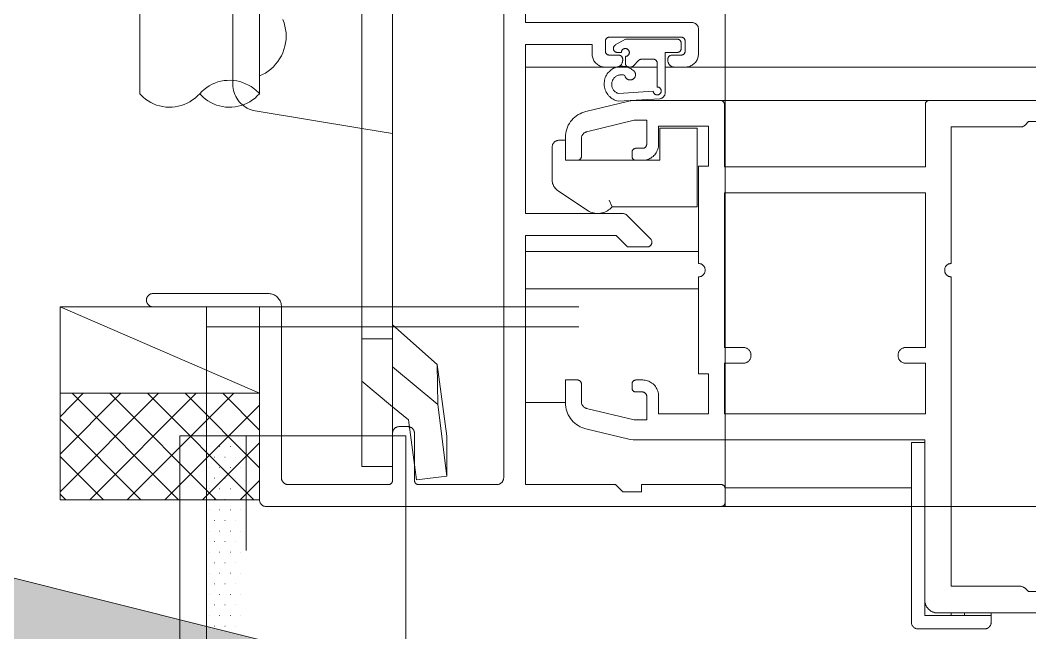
# Model space of a CAD drawing. Units: millimetres at full size, sheet at 1:30. Extents: x -17796 to 21385, y -23279 to 7734.
# Drawn here: x -8592.7 to -8516.8, y -5067.1 to -5021.1 of the extents above; entities that cross this region are included whole.
import ezdxf

# ---------------------------------------------------------------- set-up
doc = ezdxf.new("R2010")
doc.units = ezdxf.units.MM
doc.header["$LTSCALE"] = 30
doc.linetypes.add('USER7', pattern=[0.2, 0.1, -0.1])
doc.linetypes.add('USER8', pattern=[0.75, 0.5, -0.25])
for name, color, linetype, lineweight in [('0-1_(W)電灯', 253, 'Continuous', 18), ('0-E_遮音材', 254, 'Continuous', 18), ('1-0_掃き出しﾏｰｸ', 253, 'USER7', 18)]:
    doc.layers.add(name, color=color, linetype=linetype, lineweight=lineweight)

msp = doc.modelspace()

# ---------------------------------------------------------------- linework, layer by layer
at = {"layer": '0-1_(W)電灯', "color": 9}
for p, q in [((-8556.37, -4989.73), (-8556.37, -5055.43)), ((-8554.72, -5021.23), (-8554.72, -4989.23)), ((-8567.02, -5054.58), (-8567.02, -4990.58)), ((-8564.72, -5054.58), (-8564.72, -4990.58)), ((-8583.72, -5026.58), (-8583.72, -4997.59)), ((-8574.72, -4997.59), (-8574.72, -5026.58)), ((-8576.72, -5025.89), (-8576.72, -5013.28)), ((-8542.22, -5021.23), (-8554.72, -5021.23)), ((-8541.72, -5023.58), (-8541.72, -5021.73)), ((-8543.02, -5022.33), (-8548.42, -5022.33)), ((-8554.72, -5035.58), (-8554.72, -5022.88)), ((-8549.72, -5022.88), (-8554.72, -5022.88)), ((-8549.72, -5023.58), (-8549.72, -5022.88)), ((-8548.72, -5023.38), (-8548.72, -5022.63)), ((-8543.02, -5022.78), (-8543.02, -5023.18)), ((-8542.72, -5023.38), (-8542.72, -5022.63)), ((-8547.72, -5023.68), (-8548.42, -5023.68)), ((-8547.52, -5023.48), (-8547.82, -5023.48)), ((-8547.42, -5024.08), (-8547.42, -5023.98)), ((-8547.22, -5023.78), (-8547.22, -5024.28)), ((-8546.21, -5024.07), (-8546.64, -5024.5)), ((-8545.12, -5023.98), (-8546, -5023.98)), ((-8543.32, -5023.48), (-8544.22, -5023.48)), ((-8544.22, -5023.48), (-8544.22, -5026.53)), ((-8544.02, -5024.08), (-8544.02, -5023.98)), ((-8543.02, -5023.68), (-8543.72, -5023.68)), ((-8544.82, -5024.58), (-8554.72, -5024.58)), ((-8547.92, -5024.58), (-8548.72, -5024.58)), ((-8546.85, -5024.58), (-8546.92, -5024.58)), ((-8544.82, -5024.28), (-8544.82, -5026.07)), ((-7839.72, -5024.58), (-8544.22, -5024.58)), ((-8546.95, -5027.14), (-8550.19, -5027.92)), ((-8544.63, -5026.96), (-8547.77, -5027.14)), ((-8545.12, -5026.39), (-8547.75, -5026.57)), ((-8540.07, -5027.08), (-8546.49, -5027.08)), ((-8540.07, -5027.08), (-8524.37, -5027.08)), ((-8502.72, -5027.08), (-8524.37, -5027.08)), ((-8539.77, -5032.08), (-8539.77, -5027.38)), ((-8546.55, -5028.58), (-8550.14, -5029.45)), ((-8545.62, -5028.58), (-8546.55, -5028.58)), ((-8545.62, -5030.38), (-8545.62, -5028.58)), ((-8567.02, -5029.2), (-8564.72, -5029.58)), ((-8544.72, -5030.38), (-8544.72, -5029.03)), ((-8540.97, -5029.03), (-8544.72, -5029.03)), ((-8544.62, -5029.18), (-8541.82, -5029.18)), ((-8544.62, -5031.58), (-8544.62, -5029.18)), ((-8541.82, -5035.08), (-8541.82, -5029.18)), ((-8540.97, -5032.03), (-8540.97, -5029.03)), ((-8522.72, -5039.33), (-8522.72, -5029.08)), ((-8522.72, -5029.08), (-8517.53, -5029.08)), ((-8516.92, -5028.68), (-8517.18, -5028.94)), ((-8516.92, -5028.68), (-8502.92, -5028.68)), ((-8551.72, -5030.08), (-8552.22, -5030.08)), ((-8551.72, -5030.08), (-8551.72, -5031.58)), ((-8552.72, -5030.58), (-8552.72, -5033.05)), ((-8545.92, -5030.68), (-8546.42, -5030.68)), ((-8550.82, -5031.58), (-8551.72, -5031.58)), ((-8551.72, -5031.58), (-8544.62, -5031.58)), ((-8541.72, -5039.33), (-8541.72, -5032.03)), ((-8540.97, -5032.03), (-8541.72, -5032.03)), ((-8524.67, -5032.08), (-8539.77, -5032.08)), ((-8552.28, -5033.88), (-8550.08, -5035.35)), ((-8539.77, -5045.63), (-8539.77, -5034.03)), ((-8524.67, -5034.03), (-8539.77, -5034.03)), ((-8524.67, -5045.63), (-8524.67, -5034.03)), ((-8548.22, -5035.08), (-8541.82, -5035.08)), ((-8547.43, -5035.58), (-8554.72, -5035.58)), ((-8547.08, -5035.73), (-8545.33, -5037.48)), ((-8547.91, -5037.23), (-8554.72, -5037.23)), ((-8554.72, -5055.93), (-8554.72, -5037.23)), ((-8547.91, -5037.23), (-8547.06, -5038.08)), ((-8541.72, -5038.43), (-8554.72, -5038.43)), ((-8554.72, -5041.23), (-8554.72, -5038.43)), ((-8545.58, -5038.08), (-8547.06, -5038.08)), ((-8522.76, -5039.33), (-8522.72, -5039.33)), ((-8541.72, -5047.63), (-8541.72, -5040.33)), ((-8541.68, -5040.33), (-8541.72, -5040.33)), ((-8522.72, -5063.58), (-8522.72, -5040.33)), ((-8541.72, -5041.23), (-8554.72, -5041.23)), ((-8582.72, -5041.58), (-8574.07, -5041.58)), ((-8589.72, -5042.58), (-8574.72, -5049.08)), ((-8550.72, -5042.58), (-8578.72, -5042.58)), ((-8578.72, -5042.58), (-8578.72, -5084.58)), ((-8574.72, -5057.08), (-8574.72, -5042.58)), ((-8573.07, -5055.43), (-8573.07, -5042.58)), ((-8550.73, -5044.08), (-8578.72, -5044.08)), ((-8567.02, -5044.98), (-8564.72, -5044.98)), ((-8538.37, -5045.63), (-8539.77, -5045.63)), ((-8526.17, -5045.64), (-8526.12, -5045.63)), ((-8524.67, -5045.63), (-8526.12, -5045.63)), ((-8539.77, -5050.63), (-8539.77, -5046.83)), ((-8538.37, -5046.83), (-8539.77, -5046.83)), ((-8538.33, -5046.83), (-8538.37, -5046.83)), ((-8524.67, -5046.83), (-8526.12, -5046.83)), ((-8524.67, -5050.63), (-8524.67, -5046.83)), ((-8561.31, -5049.93), (-8564.72, -5047.1)), ((-8561.31, -5049.93), (-8561.36, -5046.93)), ((-8540.97, -5047.63), (-8541.72, -5047.63)), ((-8540.97, -5047.63), (-8540.97, -5050.63)), ((-8564.72, -5050.09), (-8567.02, -5048.18)), ((-8551.72, -5048.08), (-8551.72, -5049.81)), ((-8550.82, -5048.08), (-8551.72, -5048.08)), ((-8550.52, -5048.38), (-8550.52, -5049.73)), ((-8546.72, -5048.38), (-8546.72, -5048.68)), ((-8545.92, -5048.08), (-8546.42, -5048.08)), ((-8587.97, -5049.08), (-8589.72, -5050.84)), ((-8585.14, -5049.08), (-8589.72, -5053.66)), ((-8582.31, -5049.08), (-8589.72, -5056.49)), ((-8588.81, -5049.08), (-8580.81, -5057.08)), ((-8579.49, -5049.08), (-8587.49, -5057.08)), ((-8585.98, -5049.08), (-8577.98, -5057.08)), ((-8576.66, -5049.08), (-8584.66, -5057.08)), ((-8583.15, -5049.08), (-8575.15, -5057.08)), ((-8580.32, -5049.08), (-8574.72, -5054.68)), ((-8577.49, -5049.08), (-8574.72, -5051.85)), ((-8545.92, -5048.98), (-8546.42, -5048.98)), ((-8551.72, -5049.78), (-8554.72, -5049.78)), ((-8545.62, -5049.28), (-8545.62, -5051.08)), ((-8544.72, -5049.28), (-8544.72, -5050.63)), ((-8574.72, -5049.98), (-8581.83, -5057.08)), ((-8560.64, -5055.3), (-8561.31, -5049.93)), ((-8546.55, -5051.08), (-8550.14, -5050.22)), ((-8540.97, -5050.63), (-8544.72, -5050.63)), ((-8524.67, -5050.63), (-8539.77, -5050.63)), ((-8589.72, -5050.99), (-8583.64, -5057.08)), ((-8545.62, -5051.08), (-8546.55, -5051.08)), ((-8564.72, -5055.63), (-8564.72, -5052.08)), ((-8563.57, -5051.58), (-8564.22, -5051.58)), ((-8563.07, -5055.63), (-8563.07, -5052.08)), ((-8546.95, -5052.53), (-8550.19, -5051.75)), ((-8563.72, -5052.28), (-8580.72, -5052.28)), ((-8580.72, -5084.58), (-8580.72, -5052.28)), ((-8574.72, -5052.81), (-8579, -5057.08)), ((-8578.72, -5084.58), (-8578.72, -5052.28)), ((-8563.72, -5085.58), (-8563.72, -5052.28)), ((-8560.64, -5055.3), (-8560.64, -5052.3)), ((-8524.72, -5052.58), (-8546.49, -5052.58)), ((-8525.72, -5052.78), (-8525.72, -5066.28)), ((-8524.72, -5052.78), (-8525.72, -5052.78)), ((-8524.72, -5064.58), (-8524.72, -5052.58)), ((-8524.72, -5065.78), (-8524.72, -5052.78)), ((-8578.5, -5053.08), (-8578.51, -5053.08)), ((-8577.71, -5053.08), (-8577.72, -5053.08)), ((-8576.91, -5053.08), (-8576.92, -5053.08)), ((-8576.12, -5053.08), (-8576.13, -5053.08)), ((-8589.72, -5053.82), (-8586.46, -5057.08)), ((-8578.11, -5053.87), (-8578.12, -5053.87)), ((-8577.31, -5053.87), (-8577.32, -5053.87)), ((-8576.52, -5053.87), (-8576.53, -5053.87)), ((-8578.5, -5054.66), (-8578.51, -5054.66)), ((-8577.71, -5054.66), (-8577.72, -5054.66)), ((-8576.91, -5054.66), (-8576.92, -5054.66)), ((-8576.12, -5054.66), (-8576.13, -5054.66)), ((-8567.02, -5054.58), (-8564.72, -5054.58)), ((-8578.11, -5055.46), (-8578.12, -5055.46)), ((-8577.31, -5055.46), (-8577.32, -5055.46)), ((-8576.52, -5055.46), (-8576.53, -5055.46)), ((-8574.72, -5055.64), (-8576.17, -5057.08)), ((-8565.02, -5055.93), (-8572.57, -5055.93)), ((-8562.92, -5055.58), (-8560.64, -5055.3)), ((-8556.87, -5055.93), (-8562.77, -5055.93)), ((-8547.97, -5055.93), (-8554.72, -5055.93)), ((-8547.42, -5056.48), (-8547.97, -5055.93)), ((-8540.02, -5055.93), (-8546.02, -5055.93)), ((-8546.02, -5056.48), (-8546.02, -5055.93)), ((-8589.72, -5056.65), (-8589.29, -5057.08)), ((-8578.5, -5056.25), (-8578.51, -5056.25)), ((-8577.71, -5056.25), (-8577.72, -5056.25)), ((-8576.91, -5056.25), (-8576.92, -5056.25)), ((-8576.12, -5056.25), (-8576.13, -5056.25)), ((-8546.02, -5056.48), (-8547.42, -5056.48)), ((-8539.72, -5057.28), (-8539.72, -5056.23)), ((-8578.11, -5057.05), (-8578.12, -5057.05)), ((-8577.31, -5057.05), (-8577.32, -5057.05)), ((-8576.52, -5057.05), (-8576.53, -5057.05)), ((-8578.5, -5057.84), (-8578.51, -5057.84)), ((-8577.71, -5057.84), (-8577.72, -5057.84)), ((-8576.91, -5057.84), (-8576.92, -5057.84)), ((-8576.12, -5057.84), (-8576.13, -5057.84)), ((-8540.02, -5057.58), (-8574.22, -5057.58)), ((-8525.72, -5057.58), (-8540.02, -5057.58)), ((-7839.72, -5057.58), (-8539.72, -5057.58)), ((-8578.11, -5058.63), (-8578.12, -5058.63)), ((-8577.31, -5058.63), (-8577.32, -5058.63)), ((-8576.52, -5058.63), (-8576.53, -5058.63)), ((-8578.5, -5059.43), (-8578.51, -5059.43)), ((-8577.71, -5059.43), (-8577.72, -5059.43)), ((-8576.91, -5059.43), (-8576.92, -5059.43)), ((-8576.12, -5059.43), (-8576.13, -5059.43)), ((-8578.11, -5060.22), (-8578.12, -5060.22)), ((-8577.31, -5060.22), (-8577.32, -5060.22)), ((-8576.52, -5060.22), (-8576.53, -5060.22)), ((-8578.5, -5061.01), (-8578.51, -5061.01)), ((-8577.71, -5061.01), (-8577.72, -5061.01)), ((-8576.91, -5061.01), (-8576.92, -5061.01)), ((-8576.12, -5061.01), (-8576.13, -5061.01)), ((-8578.11, -5061.81), (-8578.12, -5061.81)), ((-8577.31, -5061.81), (-8577.32, -5061.81)), ((-8576.52, -5061.81), (-8576.53, -5061.81)), ((-8578.5, -5062.6), (-8578.51, -5062.6)), ((-8577.71, -5062.6), (-8577.72, -5062.6)), ((-8576.91, -5062.6), (-8576.92, -5062.6)), ((-8576.12, -5062.6), (-8576.13, -5062.6)), ((-8578.11, -5063.4), (-8578.12, -5063.4)), ((-8577.31, -5063.4), (-8577.32, -5063.4)), ((-8576.52, -5063.4), (-8576.53, -5063.4)), ((-8578.5, -5064.19), (-8578.51, -5064.19)), ((-8577.71, -5064.19), (-8577.72, -5064.19)), ((-8576.91, -5064.19), (-8576.92, -5064.19)), ((-8576.12, -5064.19), (-8576.13, -5064.19)), ((-8517.53, -5063.58), (-8522.72, -5063.58)), ((-8516.92, -5063.98), (-8517.18, -5063.73)), ((-8516.92, -5063.98), (-8502.92, -5063.98)), ((-8578.11, -5064.98), (-8578.12, -5064.98)), ((-8577.31, -5064.98), (-8577.32, -5064.98)), ((-8576.52, -5064.98), (-8576.53, -5064.98)), ((-8578.5, -5065.78), (-8578.51, -5065.78)), ((-8577.71, -5065.78), (-8577.72, -5065.78)), ((-8576.91, -5065.78), (-8576.92, -5065.78)), ((-8576.12, -5065.78), (-8576.13, -5065.78)), ((-8524.72, -5065.78), (-8519.72, -5065.78)), ((-8502.72, -5065.58), (-8523.72, -5065.58)), ((-8522.72, -5065.58), (-8522.72, -5065.78)), ((-8521.72, -5065.58), (-8521.72, -5065.78)), ((-8519.72, -5065.58), (-8519.72, -5066.28)), ((-8578.11, -5066.57), (-8578.12, -5066.57)), ((-8577.31, -5066.57), (-8577.32, -5066.57)), ((-8576.52, -5066.57), (-8576.53, -5066.57)), ((-8525.22, -5066.78), (-8520.22, -5066.78))]:
    msp.add_line(p, q, dxfattribs=at)
for points in [[(-7839.72, -4987.58), (-8539.72, -4987.58), (-8539.72, -5057.58)], [(-8572.97, -5021.01), (-8572.88, -5021.25), (-8572.81, -5021.5), (-8572.76, -5021.75), (-8572.73, -5022), (-8572.72, -5022.26), (-8572.73, -5022.51), (-8572.76, -5022.77), (-8572.82, -5023.02), (-8572.89, -5023.26), (-8572.97, -5023.5), (-8573.08, -5023.73), (-8573.21, -5023.96), (-8573.35, -5024.17), (-8573.51, -5024.37), (-8573.68, -5024.55), (-8573.87, -5024.73), (-8574.07, -5024.88), (-8574.28, -5025.03), (-8574.5, -5025.15), (-8574.72, -5025.25)], [(-8542.22, -5021.23), (-8542.18, -5021.23), (-8542.15, -5021.24), (-8542.11, -5021.25), (-8542.07, -5021.26), (-8542.03, -5021.27), (-8542, -5021.29), (-8541.96, -5021.31), (-8541.93, -5021.33), (-8541.9, -5021.35), (-8541.87, -5021.38), (-8541.84, -5021.41), (-8541.82, -5021.44), (-8541.8, -5021.47), (-8541.78, -5021.51), (-8541.76, -5021.54), (-8541.75, -5021.58), (-8541.74, -5021.62), (-8541.73, -5021.66), (-8541.73, -5021.69), (-8541.72, -5021.73)], [(-8548.72, -5022.63), (-8548.72, -5022.61), (-8548.72, -5022.59), (-8548.72, -5022.56), (-8548.71, -5022.54), (-8548.7, -5022.52), (-8548.69, -5022.5), (-8548.68, -5022.48), (-8548.67, -5022.46), (-8548.65, -5022.44), (-8548.64, -5022.42), (-8548.62, -5022.41), (-8548.6, -5022.39), (-8548.58, -5022.38), (-8548.56, -5022.37), (-8548.54, -5022.36), (-8548.52, -5022.35), (-8548.49, -5022.34), (-8548.47, -5022.34), (-8548.45, -5022.33), (-8548.42, -5022.33)], [(-8543.32, -5022.48), (-8547.22, -5022.48), (-8547.98, -5022.92)], [(-8543.32, -5022.48), (-8543.3, -5022.48), (-8543.28, -5022.49), (-8543.25, -5022.49), (-8543.23, -5022.5), (-8543.21, -5022.51), (-8543.19, -5022.52), (-8543.17, -5022.53), (-8543.15, -5022.54), (-8543.13, -5022.56), (-8543.11, -5022.57), (-8543.1, -5022.59), (-8543.08, -5022.61), (-8543.07, -5022.63), (-8543.06, -5022.65), (-8543.05, -5022.67), (-8543.04, -5022.69), (-8543.03, -5022.71), (-8543.03, -5022.74), (-8543.02, -5022.76), (-8543.02, -5022.78)], [(-8543.02, -5022.33), (-8543, -5022.33), (-8542.98, -5022.34), (-8542.95, -5022.34), (-8542.93, -5022.35), (-8542.91, -5022.36), (-8542.89, -5022.37), (-8542.87, -5022.38), (-8542.85, -5022.39), (-8542.83, -5022.41), (-8542.81, -5022.42), (-8542.8, -5022.44), (-8542.78, -5022.46), (-8542.77, -5022.48), (-8542.76, -5022.5), (-8542.75, -5022.52), (-8542.74, -5022.54), (-8542.73, -5022.56), (-8542.73, -5022.59), (-8542.72, -5022.61), (-8542.72, -5022.63)], [(-8547.82, -5023.48), (-8547.85, -5023.48), (-8547.87, -5023.48), (-8547.89, -5023.47), (-8547.92, -5023.47), (-8547.94, -5023.46), (-8547.96, -5023.45), (-8547.98, -5023.44), (-8548, -5023.43), (-8548.02, -5023.41), (-8548.04, -5023.4), (-8548.05, -5023.38), (-8548.07, -5023.36), (-8548.08, -5023.34), (-8548.09, -5023.32), (-8548.1, -5023.3), (-8548.11, -5023.28), (-8548.12, -5023.25), (-8548.12, -5023.23), (-8548.12, -5023.21), (-8548.12, -5023.18), (-8548.12, -5023.16), (-8548.12, -5023.14), (-8548.12, -5023.11), (-8548.11, -5023.09), (-8548.1, -5023.07), (-8548.09, -5023.05), (-8548.08, -5023.03), (-8548.07, -5023.01), (-8548.05, -5022.99), (-8548.04, -5022.97), (-8548.02, -5022.96), (-8548, -5022.94), (-8547.98, -5022.93), (-8547.98, -5022.92)], [(-8547.52, -5023.48), (-8547.52, -5023.46), (-8547.52, -5023.44), (-8547.52, -5023.41), (-8547.51, -5023.39), (-8547.5, -5023.37), (-8547.49, -5023.35), (-8547.48, -5023.33), (-8547.47, -5023.31), (-8547.45, -5023.29), (-8547.44, -5023.27), (-8547.42, -5023.26), (-8547.4, -5023.24), (-8547.38, -5023.23), (-8547.36, -5023.22), (-8547.34, -5023.21), (-8547.32, -5023.2), (-8547.29, -5023.19), (-8547.27, -5023.19), (-8547.25, -5023.18), (-8547.22, -5023.18), (-8547.2, -5023.18), (-8547.18, -5023.19), (-8547.15, -5023.19), (-8547.13, -5023.2), (-8547.11, -5023.21), (-8547.09, -5023.22), (-8547.07, -5023.23), (-8547.05, -5023.24), (-8547.03, -5023.26), (-8547.01, -5023.27), (-8547, -5023.29), (-8546.98, -5023.31), (-8546.97, -5023.33), (-8546.96, -5023.35), (-8546.95, -5023.37), (-8546.94, -5023.39), (-8546.93, -5023.41), (-8546.93, -5023.44), (-8546.92, -5023.46)], [(-8543.02, -5023.18), (-8543.02, -5023.21), (-8543.03, -5023.23), (-8543.03, -5023.25), (-8543.04, -5023.28), (-8543.05, -5023.3), (-8543.06, -5023.32), (-8543.07, -5023.34), (-8543.08, -5023.36), (-8543.1, -5023.38), (-8543.11, -5023.4), (-8543.13, -5023.41), (-8543.15, -5023.43), (-8543.17, -5023.44), (-8543.19, -5023.45), (-8543.21, -5023.46), (-8543.23, -5023.47), (-8543.25, -5023.47), (-8543.28, -5023.48), (-8543.3, -5023.48), (-8543.32, -5023.48)], [(-8548.72, -5024.58), (-8548.8, -5024.58), (-8548.88, -5024.57), (-8548.96, -5024.56), (-8549.03, -5024.53), (-8549.11, -5024.51), (-8549.18, -5024.47), (-8549.25, -5024.44), (-8549.31, -5024.39), (-8549.37, -5024.34), (-8549.43, -5024.29), (-8549.48, -5024.23), (-8549.53, -5024.17), (-8549.58, -5024.11), (-8549.61, -5024.04), (-8549.65, -5023.97), (-8549.67, -5023.89), (-8549.7, -5023.82), (-8549.71, -5023.74), (-8549.72, -5023.66), (-8549.72, -5023.58)], [(-8548.42, -5023.68), (-8548.45, -5023.68), (-8548.47, -5023.68), (-8548.49, -5023.67), (-8548.52, -5023.67), (-8548.54, -5023.66), (-8548.56, -5023.65), (-8548.58, -5023.64), (-8548.6, -5023.63), (-8548.62, -5023.61), (-8548.64, -5023.6), (-8548.65, -5023.58), (-8548.67, -5023.56), (-8548.68, -5023.54), (-8548.69, -5023.52), (-8548.7, -5023.5), (-8548.71, -5023.48), (-8548.72, -5023.45), (-8548.72, -5023.43), (-8548.72, -5023.41), (-8548.72, -5023.38)], [(-8547.42, -5024.08), (-8547.43, -5024.12), (-8547.43, -5024.16), (-8547.44, -5024.2), (-8547.45, -5024.24), (-8547.46, -5024.27), (-8547.48, -5024.31), (-8547.5, -5024.34), (-8547.52, -5024.38), (-8547.54, -5024.41), (-8547.57, -5024.44), (-8547.6, -5024.46), (-8547.63, -5024.49), (-8547.66, -5024.51), (-8547.7, -5024.53), (-8547.73, -5024.55), (-8547.77, -5024.56), (-8547.81, -5024.57), (-8547.85, -5024.58), (-8547.88, -5024.58), (-8547.92, -5024.58)], [(-8547.72, -5023.68), (-8547.7, -5023.68), (-8547.68, -5023.69), (-8547.65, -5023.69), (-8547.63, -5023.7), (-8547.61, -5023.71), (-8547.59, -5023.72), (-8547.57, -5023.73), (-8547.55, -5023.74), (-8547.53, -5023.76), (-8547.51, -5023.77), (-8547.5, -5023.79), (-8547.48, -5023.81), (-8547.47, -5023.83), (-8547.46, -5023.85), (-8547.45, -5023.87), (-8547.44, -5023.89), (-8547.43, -5023.91), (-8547.43, -5023.94), (-8547.42, -5023.96), (-8547.42, -5023.98)], [(-8546.92, -5023.46), (-8546.92, -5023.48), (-8546.92, -5023.51), (-8546.93, -5023.53), (-8546.93, -5023.55), (-8546.94, -5023.58), (-8546.95, -5023.6), (-8546.96, -5023.62), (-8546.97, -5023.64), (-8546.98, -5023.66), (-8547, -5023.68), (-8547.01, -5023.7), (-8547.03, -5023.71), (-8547.05, -5023.73), (-8547.07, -5023.74), (-8547.09, -5023.75), (-8547.11, -5023.76), (-8547.13, -5023.77), (-8547.15, -5023.77), (-8547.18, -5023.78), (-8547.2, -5023.78), (-8547.22, -5023.78)], [(-8546.21, -5024.07), (-8546.19, -5024.06), (-8546.18, -5024.04), (-8546.16, -5024.03), (-8546.14, -5024.02), (-8546.11, -5024.01), (-8546.09, -5024), (-8546.07, -5023.99), (-8546.05, -5023.99), (-8546.02, -5023.98), (-8546, -5023.98)], [(-8545.12, -5023.98), (-8545.1, -5023.98), (-8545.08, -5023.99), (-8545.05, -5023.99), (-8545.03, -5024), (-8545.01, -5024.01), (-8544.99, -5024.02), (-8544.97, -5024.03), (-8544.95, -5024.04), (-8544.93, -5024.06), (-8544.91, -5024.07), (-8544.9, -5024.09), (-8544.88, -5024.11), (-8544.87, -5024.13), (-8544.86, -5024.15), (-8544.85, -5024.17), (-8544.84, -5024.19), (-8544.83, -5024.21), (-8544.83, -5024.24), (-8544.82, -5024.26), (-8544.82, -5024.28)], [(-8544.02, -5023.98), (-8544.02, -5023.96), (-8544.02, -5023.94), (-8544.02, -5023.91), (-8544.01, -5023.89), (-8544, -5023.87), (-8543.99, -5023.85), (-8543.98, -5023.83), (-8543.97, -5023.81), (-8543.95, -5023.79), (-8543.94, -5023.77), (-8543.92, -5023.76), (-8543.9, -5023.74), (-8543.88, -5023.73), (-8543.86, -5023.72), (-8543.84, -5023.71), (-8543.82, -5023.7), (-8543.79, -5023.69), (-8543.77, -5023.69), (-8543.75, -5023.68), (-8543.72, -5023.68)], [(-8543.52, -5024.58), (-8543.56, -5024.58), (-8543.6, -5024.58), (-8543.64, -5024.57), (-8543.68, -5024.56), (-8543.72, -5024.55), (-8543.75, -5024.53), (-8543.79, -5024.51), (-8543.82, -5024.49), (-8543.85, -5024.46), (-8543.88, -5024.44), (-8543.9, -5024.41), (-8543.93, -5024.38), (-8543.95, -5024.34), (-8543.97, -5024.31), (-8543.99, -5024.27), (-8544, -5024.24), (-8544.01, -5024.2), (-8544.02, -5024.16), (-8544.02, -5024.12), (-8544.02, -5024.08)], [(-8541.72, -5023.58), (-8541.73, -5023.66), (-8541.74, -5023.74), (-8541.75, -5023.82), (-8541.77, -5023.89), (-8541.8, -5023.97), (-8541.83, -5024.04), (-8541.87, -5024.11), (-8541.91, -5024.17), (-8541.96, -5024.23), (-8542.02, -5024.29), (-8542.07, -5024.34), (-8542.14, -5024.39), (-8542.2, -5024.44), (-8542.27, -5024.47), (-8542.34, -5024.51), (-8542.41, -5024.53), (-8542.49, -5024.56), (-8542.57, -5024.57), (-8542.65, -5024.58), (-8542.72, -5024.58), (-8543.52, -5024.58)], [(-8542.72, -5023.38), (-8542.72, -5023.41), (-8542.73, -5023.43), (-8542.73, -5023.45), (-8542.74, -5023.48), (-8542.75, -5023.5), (-8542.76, -5023.52), (-8542.77, -5023.54), (-8542.78, -5023.56), (-8542.8, -5023.58), (-8542.81, -5023.6), (-8542.83, -5023.61), (-8542.85, -5023.63), (-8542.87, -5023.64), (-8542.89, -5023.65), (-8542.91, -5023.66), (-8542.93, -5023.67), (-8542.95, -5023.67), (-8542.98, -5023.68), (-8543, -5023.68), (-8543.02, -5023.68)], [(-8547.77, -5027.14), (-8547.87, -5027.12), (-8547.97, -5027.08), (-8548.06, -5027.04), (-8548.15, -5026.99), (-8548.24, -5026.94), (-8548.33, -5026.87), (-8548.4, -5026.8), (-8548.48, -5026.73), (-8548.54, -5026.65), (-8548.6, -5026.56), (-8548.66, -5026.47), (-8548.7, -5026.38), (-8548.74, -5026.28), (-8548.77, -5026.18), (-8548.79, -5026.08), (-8548.81, -5025.98), (-8548.82, -5025.87), (-8548.81, -5025.77), (-8548.8, -5025.67), (-8548.79, -5025.56), (-8548.76, -5025.46), (-8548.73, -5025.36), (-8548.68, -5025.27), (-8548.64, -5025.18), (-8548.58, -5025.09), (-8548.52, -5025), (-8548.45, -5024.93), (-8548.37, -5024.85), (-8548.29, -5024.79), (-8548.21, -5024.73), (-8548.12, -5024.67), (-8548.02, -5024.63), (-8547.93, -5024.59), (-8547.83, -5024.56), (-8547.73, -5024.54), (-8547.62, -5024.52), (-8547.52, -5024.52), (-8547.41, -5024.52), (-8547.31, -5024.53)], [(-8547.31, -5024.53), (-8547.21, -5024.54), (-8547.11, -5024.57), (-8547.01, -5024.6), (-8546.91, -5024.65), (-8546.82, -5024.69), (-8546.73, -5024.75), (-8546.65, -5024.81), (-8546.65, -5024.81)], [(-8546.92, -5024.58), (-8546.95, -5024.58), (-8546.97, -5024.58), (-8546.99, -5024.57), (-8547.02, -5024.57), (-8547.04, -5024.56), (-8547.06, -5024.55), (-8547.08, -5024.54), (-8547.1, -5024.53), (-8547.12, -5024.51), (-8547.14, -5024.5), (-8547.15, -5024.48), (-8547.17, -5024.46), (-8547.18, -5024.44), (-8547.19, -5024.42), (-8547.2, -5024.4), (-8547.21, -5024.38), (-8547.22, -5024.35), (-8547.22, -5024.33), (-8547.22, -5024.31), (-8547.22, -5024.28)], [(-8546.65, -5024.81), (-8546.62, -5024.83), (-8546.6, -5024.85), (-8546.57, -5024.87), (-8546.55, -5024.9), (-8546.53, -5024.92), (-8546.52, -5024.95), (-8546.5, -5024.97), (-8546.49, -5025), (-8546.48, -5025.03), (-8546.47, -5025.06), (-8546.46, -5025.09), (-8546.46, -5025.12), (-8546.46, -5025.16), (-8546.46, -5025.19), (-8546.46, -5025.22), (-8546.47, -5025.25), (-8546.48, -5025.28), (-8546.49, -5025.31), (-8546.5, -5025.34), (-8546.52, -5025.36), (-8546.53, -5025.39), (-8546.55, -5025.42), (-8546.58, -5025.44), (-8546.6, -5025.46), (-8546.62, -5025.48), (-8546.65, -5025.5), (-8546.68, -5025.51), (-8546.71, -5025.52), (-8546.74, -5025.54), (-8546.77, -5025.54), (-8546.8, -5025.55), (-8546.83, -5025.55), (-8546.86, -5025.55), (-8546.89, -5025.55), (-8546.92, -5025.55), (-8546.95, -5025.54), (-8546.98, -5025.53), (-8547.01, -5025.52), (-8547.04, -5025.51)], [(-8546.64, -5024.5), (-8546.65, -5024.51), (-8546.67, -5024.53), (-8546.69, -5024.54), (-8546.71, -5024.55), (-8546.73, -5024.56), (-8546.76, -5024.57), (-8546.78, -5024.57), (-8546.8, -5024.58), (-8546.82, -5024.58), (-8546.85, -5024.58)], [(-8579.22, -5026.58), (-8579.06, -5026.41), (-8578.88, -5026.26), (-8578.69, -5026.11), (-8578.5, -5025.99), (-8578.29, -5025.87), (-8578.07, -5025.78), (-8577.85, -5025.7), (-8577.62, -5025.64), (-8577.39, -5025.6), (-8577.15, -5025.58), (-8576.91, -5025.57), (-8576.68, -5025.59), (-8576.44, -5025.62), (-8576.21, -5025.67), (-8575.99, -5025.74), (-8575.77, -5025.83), (-8575.55, -5025.93), (-8575.35, -5026.05), (-8575.16, -5026.18), (-8574.97, -5026.33), (-8574.8, -5026.5), (-8574.72, -5026.58), (-8574.89, -5026.75), (-8575.06, -5026.91), (-8575.25, -5027.05), (-8575.45, -5027.18), (-8575.66, -5027.29), (-8575.88, -5027.39), (-8576.1, -5027.46), (-8576.33, -5027.52), (-8576.56, -5027.57), (-8576.8, -5027.59), (-8577.03, -5027.59), (-8577.27, -5027.58), (-8577.5, -5027.55), (-8577.73, -5027.5), (-8577.96, -5027.43), (-8578.18, -5027.34), (-8578.39, -5027.24)], [(-8547.75, -5026.57), (-8547.8, -5026.55), (-8547.85, -5026.53), (-8547.9, -5026.5), (-8547.95, -5026.47), (-8548, -5026.43), (-8548.04, -5026.4), (-8548.08, -5026.35), (-8548.11, -5026.31), (-8548.14, -5026.26), (-8548.17, -5026.21), (-8548.2, -5026.16), (-8548.22, -5026.11), (-8548.23, -5026.05), (-8548.24, -5026), (-8548.25, -5025.94), (-8548.25, -5025.89), (-8548.25, -5025.83), (-8548.25, -5025.77), (-8548.24, -5025.72), (-8548.22, -5025.66), (-8548.2, -5025.61), (-8548.18, -5025.56), (-8548.15, -5025.51), (-8548.12, -5025.46), (-8548.08, -5025.41), (-8548.05, -5025.37), (-8548, -5025.33), (-8547.96, -5025.3), (-8547.91, -5025.27), (-8547.86, -5025.24), (-8547.81, -5025.21), (-8547.76, -5025.19), (-8547.7, -5025.18), (-8547.65, -5025.17), (-8547.59, -5025.16), (-8547.54, -5025.16), (-8547.48, -5025.16), (-8547.42, -5025.16), (-8547.37, -5025.17)], [(-8547.37, -5025.17), (-8547.31, -5025.19), (-8547.26, -5025.21), (-8547.25, -5025.21)], [(-8547.04, -5025.51), (-8547.07, -5025.49), (-8547.09, -5025.48), (-8547.12, -5025.46), (-8547.14, -5025.44), (-8547.16, -5025.41), (-8547.18, -5025.39), (-8547.2, -5025.36), (-8547.21, -5025.33), (-8547.23, -5025.31), (-8547.24, -5025.28), (-8547.25, -5025.25), (-8547.25, -5025.21), (-8547.25, -5025.21)], [(-8567.02, -5029.2), (-8575.05, -5027.86), (-8575.21, -5027.83), (-8575.36, -5027.79), (-8575.5, -5027.73), (-8575.65, -5027.66), (-8575.78, -5027.59), (-8575.91, -5027.5), (-8576.03, -5027.4), (-8576.15, -5027.29), (-8576.26, -5027.18), (-8576.35, -5027.05), (-8576.44, -5026.92), (-8576.51, -5026.78), (-8576.58, -5026.64), (-8576.63, -5026.49), (-8576.67, -5026.34), (-8576.7, -5026.19), (-8576.72, -5026.03), (-8576.72, -5025.89)], [(-8544.82, -5026.07), (-8544.8, -5026.08), (-8544.78, -5026.08), (-8544.75, -5026.08), (-8544.73, -5026.09), (-8544.71, -5026.1), (-8544.69, -5026.11), (-8544.67, -5026.12), (-8544.65, -5026.13), (-8544.63, -5026.15), (-8544.61, -5026.16), (-8544.6, -5026.18), (-8544.58, -5026.2), (-8544.57, -5026.22), (-8544.56, -5026.24), (-8544.55, -5026.26), (-8544.54, -5026.28), (-8544.53, -5026.3), (-8544.53, -5026.33), (-8544.52, -5026.35), (-8544.52, -5026.37), (-8544.52, -5026.4), (-8544.53, -5026.42), (-8544.53, -5026.44), (-8544.54, -5026.47), (-8544.55, -5026.49), (-8544.56, -5026.51), (-8544.57, -5026.53), (-8544.58, -5026.55), (-8544.6, -5026.57), (-8544.61, -5026.59), (-8544.63, -5026.6), (-8544.65, -5026.62), (-8544.67, -5026.63), (-8544.69, -5026.64), (-8544.71, -5026.65), (-8544.73, -5026.66), (-8544.75, -5026.67), (-8544.78, -5026.67), (-8544.8, -5026.67)], [(-8579.22, -5026.58), (-8579.39, -5026.75), (-8579.56, -5026.91), (-8579.75, -5027.05), (-8579.95, -5027.18), (-8580.16, -5027.29), (-8580.38, -5027.39), (-8580.6, -5027.46), (-8580.83, -5027.52), (-8581.06, -5027.57), (-8581.3, -5027.59), (-8581.53, -5027.59), (-8581.77, -5027.58), (-8582, -5027.55), (-8582.23, -5027.5), (-8582.46, -5027.43), (-8582.68, -5027.34), (-8582.89, -5027.24), (-8583.1, -5027.12), (-8583.29, -5026.98), (-8583.47, -5026.83), (-8583.64, -5026.67), (-8583.72, -5026.58)], [(-8578.39, -5027.24), (-8578.6, -5027.12), (-8578.79, -5026.98), (-8578.97, -5026.83), (-8579.14, -5026.67), (-8579.22, -5026.58)], [(-8546.95, -5027.14), (-8546.8, -5027.11), (-8546.64, -5027.09), (-8546.49, -5027.08)], [(-8544.8, -5026.67), (-8544.82, -5026.67), (-8544.85, -5026.67), (-8544.87, -5026.67), (-8544.89, -5026.67), (-8544.92, -5026.66), (-8544.94, -5026.65), (-8544.96, -5026.64), (-8544.98, -5026.63), (-8545, -5026.62), (-8545.02, -5026.6), (-8545.04, -5026.59), (-8545.05, -5026.57), (-8545.07, -5026.55), (-8545.08, -5026.53), (-8545.09, -5026.51), (-8545.1, -5026.49), (-8545.11, -5026.47), (-8545.12, -5026.44), (-8545.12, -5026.42), (-8545.12, -5026.4), (-8545.12, -5026.39)], [(-8544.22, -5026.53), (-8544.23, -5026.57), (-8544.24, -5026.6), (-8544.25, -5026.64), (-8544.26, -5026.68), (-8544.28, -5026.71), (-8544.3, -5026.74), (-8544.32, -5026.77), (-8544.34, -5026.8), (-8544.37, -5026.83), (-8544.4, -5026.86), (-8544.43, -5026.88), (-8544.46, -5026.9), (-8544.49, -5026.92), (-8544.53, -5026.93), (-8544.56, -5026.95), (-8544.6, -5026.96), (-8544.63, -5026.96)], [(-8540.07, -5027.08), (-8540.05, -5027.08), (-8540.03, -5027.09), (-8540, -5027.09), (-8539.98, -5027.1), (-8539.96, -5027.11), (-8539.94, -5027.12), (-8539.92, -5027.13), (-8539.9, -5027.14), (-8539.88, -5027.16), (-8539.86, -5027.17), (-8539.85, -5027.19), (-8539.83, -5027.21), (-8539.82, -5027.23), (-8539.81, -5027.25), (-8539.8, -5027.27), (-8539.79, -5027.29), (-8539.78, -5027.31), (-8539.78, -5027.34), (-8539.77, -5027.36), (-8539.77, -5027.38)], [(-8524.67, -5032.08), (-8524.67, -5027.38), (-8524.67, -5027.36), (-8524.67, -5027.34), (-8524.67, -5027.31), (-8524.66, -5027.29), (-8524.65, -5027.27), (-8524.64, -5027.25), (-8524.63, -5027.23), (-8524.62, -5027.21), (-8524.6, -5027.19), (-8524.59, -5027.17), (-8524.57, -5027.16), (-8524.55, -5027.14), (-8524.53, -5027.13), (-8524.51, -5027.12), (-8524.49, -5027.11), (-8524.47, -5027.1), (-8524.44, -5027.09), (-8524.42, -5027.09), (-8524.4, -5027.08), (-8524.37, -5027.08)], [(-8551.72, -5031.58), (-8551.72, -5029.86), (-8551.72, -5029.7), (-8551.7, -5029.55), (-8551.67, -5029.39), (-8551.63, -5029.24), (-8551.57, -5029.09), (-8551.51, -5028.95), (-8551.43, -5028.82), (-8551.34, -5028.68), (-8551.24, -5028.56), (-8551.14, -5028.45), (-8551.02, -5028.34), (-8550.9, -5028.24), (-8550.77, -5028.15), (-8550.63, -5028.08), (-8550.49, -5028.01), (-8550.34, -5027.96), (-8550.19, -5027.92), (-8550.19, -5027.92)], [(-8517.18, -5028.94), (-8517.21, -5028.96), (-8517.24, -5028.99), (-8517.27, -5029.01), (-8517.3, -5029.03), (-8517.34, -5029.05), (-8517.38, -5029.06), (-8517.41, -5029.07), (-8517.45, -5029.08), (-8517.49, -5029.08), (-8517.53, -5029.08)], [(-8552.72, -5030.58), (-8552.72, -5030.54), (-8552.72, -5030.51), (-8552.71, -5030.47), (-8552.7, -5030.43), (-8552.69, -5030.39), (-8552.67, -5030.36), (-8552.65, -5030.32), (-8552.63, -5030.29), (-8552.6, -5030.26), (-8552.58, -5030.23), (-8552.55, -5030.2), (-8552.52, -5030.18), (-8552.49, -5030.16), (-8552.45, -5030.14), (-8552.42, -5030.12), (-8552.38, -5030.11), (-8552.34, -5030.1), (-8552.3, -5030.09), (-8552.26, -5030.08), (-8552.22, -5030.08)], [(-8550.52, -5031.28), (-8550.52, -5029.93), (-8550.52, -5029.89), (-8550.52, -5029.85), (-8550.51, -5029.82), (-8550.5, -5029.78), (-8550.49, -5029.74), (-8550.47, -5029.71), (-8550.45, -5029.67), (-8550.43, -5029.64), (-8550.4, -5029.61), (-8550.38, -5029.58), (-8550.35, -5029.55), (-8550.32, -5029.53), (-8550.29, -5029.51), (-8550.25, -5029.49), (-8550.22, -5029.47), (-8550.18, -5029.46), (-8550.14, -5029.45), (-8550.14, -5029.45)], [(-8546.72, -5031.28), (-8546.72, -5030.98), (-8546.72, -5030.96), (-8546.72, -5030.94), (-8546.72, -5030.91), (-8546.71, -5030.89), (-8546.7, -5030.87), (-8546.69, -5030.85), (-8546.68, -5030.83), (-8546.67, -5030.81), (-8546.65, -5030.79), (-8546.64, -5030.77), (-8546.62, -5030.76), (-8546.6, -5030.74), (-8546.58, -5030.73), (-8546.56, -5030.72), (-8546.54, -5030.71), (-8546.52, -5030.7), (-8546.49, -5030.69), (-8546.47, -5030.69), (-8546.45, -5030.68), (-8546.42, -5030.68)], [(-8545.62, -5030.38), (-8545.62, -5030.41), (-8545.63, -5030.43), (-8545.63, -5030.45), (-8545.64, -5030.48), (-8545.65, -5030.5), (-8545.66, -5030.52), (-8545.67, -5030.54), (-8545.68, -5030.56), (-8545.7, -5030.58), (-8545.71, -5030.6), (-8545.73, -5030.61), (-8545.75, -5030.63), (-8545.77, -5030.64), (-8545.79, -5030.65), (-8545.81, -5030.66), (-8545.83, -5030.67), (-8545.85, -5030.67), (-8545.88, -5030.68), (-8545.9, -5030.68), (-8545.92, -5030.68)], [(-8544.72, -5030.38), (-8544.73, -5030.48), (-8544.74, -5030.57), (-8544.76, -5030.66), (-8544.78, -5030.75), (-8544.82, -5030.84), (-8544.85, -5030.93), (-8544.9, -5031.01), (-8544.95, -5031.09), (-8545.01, -5031.16), (-8545.08, -5031.23), (-8545.14, -5031.3), (-8545.22, -5031.35), (-8545.3, -5031.41), (-8545.38, -5031.45), (-8545.46, -5031.49), (-8545.55, -5031.52), (-8545.64, -5031.55), (-8545.74, -5031.57), (-8545.83, -5031.58), (-8545.92, -5031.58)], [(-8550.52, -5031.28), (-8550.52, -5031.31), (-8550.53, -5031.33), (-8550.53, -5031.35), (-8550.54, -5031.38), (-8550.55, -5031.4), (-8550.56, -5031.42), (-8550.57, -5031.44), (-8550.58, -5031.46), (-8550.6, -5031.48), (-8550.61, -5031.5), (-8550.63, -5031.51), (-8550.65, -5031.53), (-8550.67, -5031.54), (-8550.69, -5031.55), (-8550.71, -5031.56), (-8550.73, -5031.57), (-8550.75, -5031.57), (-8550.78, -5031.58), (-8550.8, -5031.58), (-8550.82, -5031.58)], [(-8545.92, -5031.58), (-8546.42, -5031.58), (-8546.45, -5031.58), (-8546.47, -5031.58), (-8546.49, -5031.57), (-8546.52, -5031.57), (-8546.54, -5031.56), (-8546.56, -5031.55), (-8546.58, -5031.54), (-8546.6, -5031.53), (-8546.62, -5031.51), (-8546.64, -5031.5), (-8546.65, -5031.48), (-8546.67, -5031.46), (-8546.68, -5031.44), (-8546.69, -5031.42), (-8546.7, -5031.4), (-8546.71, -5031.38), (-8546.72, -5031.35), (-8546.72, -5031.33), (-8546.72, -5031.31), (-8546.72, -5031.28)], [(-8552.28, -5033.88), (-8552.34, -5033.83), (-8552.4, -5033.78), (-8552.46, -5033.73), (-8552.51, -5033.67), (-8552.55, -5033.6), (-8552.6, -5033.54), (-8552.63, -5033.47), (-8552.66, -5033.4), (-8552.69, -5033.32), (-8552.7, -5033.24), (-8552.72, -5033.17), (-8552.72, -5033.09), (-8552.72, -5033.05)], [(-8548.31, -5035.17), (-8548.22, -5035.08), (-8548.43, -5034.58)], [(-8548.31, -5035.17), (-8548.39, -5035.25), (-8548.48, -5035.31), (-8548.57, -5035.38), (-8548.67, -5035.43), (-8548.77, -5035.48), (-8548.87, -5035.51), (-8548.98, -5035.54), (-8549.08, -5035.56), (-8549.19, -5035.58), (-8549.3, -5035.58), (-8549.41, -5035.58), (-8549.52, -5035.56), (-8549.63, -5035.54), (-8549.73, -5035.51), (-8549.84, -5035.48), (-8549.94, -5035.43), (-8550.03, -5035.38), (-8550.08, -5035.35)], [(-8547.43, -5035.58), (-8547.39, -5035.58), (-8547.35, -5035.59), (-8547.31, -5035.6), (-8547.28, -5035.61), (-8547.24, -5035.62), (-8547.2, -5035.64), (-8547.17, -5035.66), (-8547.14, -5035.68), (-8547.11, -5035.7), (-8547.08, -5035.73)], [(-8545.33, -5037.48), (-8545.31, -5037.5), (-8545.29, -5037.52), (-8545.28, -5037.54), (-8545.26, -5037.57), (-8545.25, -5037.59), (-8545.24, -5037.62), (-8545.23, -5037.65), (-8545.23, -5037.67), (-8545.22, -5037.7), (-8545.22, -5037.73), (-8545.22, -5037.76), (-8545.23, -5037.78), (-8545.23, -5037.81), (-8545.24, -5037.84), (-8545.25, -5037.86), (-8545.26, -5037.89), (-8545.28, -5037.91), (-8545.29, -5037.94), (-8545.31, -5037.96), (-8545.33, -5037.98), (-8545.35, -5038), (-8545.37, -5038.02), (-8545.39, -5038.03), (-8545.42, -5038.04), (-8545.44, -5038.06), (-8545.47, -5038.07), (-8545.49, -5038.07), (-8545.52, -5038.08), (-8545.55, -5038.08), (-8545.58, -5038.08)], [(-8541.72, -5039.33), (-8541.68, -5039.33), (-8541.65, -5039.34), (-8541.61, -5039.35), (-8541.57, -5039.36), (-8541.53, -5039.37), (-8541.5, -5039.39), (-8541.46, -5039.41), (-8541.43, -5039.43), (-8541.4, -5039.45), (-8541.37, -5039.48), (-8541.34, -5039.51), (-8541.32, -5039.54), (-8541.3, -5039.57), (-8541.28, -5039.61), (-8541.26, -5039.64), (-8541.25, -5039.68), (-8541.24, -5039.72), (-8541.23, -5039.76), (-8541.23, -5039.79), (-8541.22, -5039.83), (-8541.23, -5039.87), (-8541.23, -5039.91), (-8541.24, -5039.95), (-8541.25, -5039.99), (-8541.26, -5040.02), (-8541.28, -5040.06), (-8541.3, -5040.09), (-8541.32, -5040.13), (-8541.34, -5040.16), (-8541.37, -5040.19), (-8541.4, -5040.21), (-8541.43, -5040.24), (-8541.46, -5040.26), (-8541.5, -5040.28), (-8541.53, -5040.3), (-8541.57, -5040.31), (-8541.61, -5040.32), (-8541.65, -5040.33), (-8541.68, -5040.33)], [(-8522.72, -5040.33), (-8522.76, -5040.33), (-8522.8, -5040.33), (-8522.84, -5040.32), (-8522.88, -5040.31), (-8522.92, -5040.3), (-8522.95, -5040.28), (-8522.99, -5040.26), (-8523.02, -5040.24), (-8523.05, -5040.21), (-8523.08, -5040.19), (-8523.1, -5040.16), (-8523.13, -5040.13), (-8523.15, -5040.09), (-8523.17, -5040.06), (-8523.19, -5040.02), (-8523.2, -5039.99), (-8523.21, -5039.95), (-8523.22, -5039.91), (-8523.22, -5039.87), (-8523.22, -5039.83), (-8523.22, -5039.79), (-8523.22, -5039.76), (-8523.21, -5039.72), (-8523.2, -5039.68), (-8523.19, -5039.64), (-8523.17, -5039.61), (-8523.15, -5039.57), (-8523.13, -5039.54), (-8523.1, -5039.51), (-8523.08, -5039.48), (-8523.05, -5039.45), (-8523.02, -5039.43), (-8522.99, -5039.41), (-8522.95, -5039.39), (-8522.92, -5039.37), (-8522.88, -5039.36), (-8522.84, -5039.35), (-8522.8, -5039.34), (-8522.76, -5039.33)], [(-8574.72, -5042.58), (-8582.72, -5042.58), (-8582.76, -5042.58), (-8582.8, -5042.58), (-8582.84, -5042.57), (-8582.88, -5042.56), (-8582.92, -5042.55), (-8582.95, -5042.53), (-8582.99, -5042.51), (-8583.02, -5042.49), (-8583.05, -5042.46), (-8583.08, -5042.44), (-8583.1, -5042.41), (-8583.13, -5042.38), (-8583.15, -5042.34), (-8583.17, -5042.31), (-8583.19, -5042.27), (-8583.2, -5042.24), (-8583.21, -5042.2), (-8583.22, -5042.16), (-8583.22, -5042.12), (-8583.22, -5042.08), (-8583.22, -5042.04), (-8583.22, -5042.01), (-8583.21, -5041.97), (-8583.2, -5041.93), (-8583.19, -5041.89), (-8583.17, -5041.86), (-8583.15, -5041.82), (-8583.13, -5041.79), (-8583.1, -5041.76), (-8583.08, -5041.73), (-8583.05, -5041.7), (-8583.02, -5041.68), (-8582.99, -5041.66), (-8582.95, -5041.64), (-8582.92, -5041.62), (-8582.88, -5041.61), (-8582.84, -5041.6), (-8582.8, -5041.59)], [(-8582.8, -5041.59), (-8582.76, -5041.58), (-8582.72, -5041.58)], [(-8574.07, -5041.58), (-8574, -5041.59), (-8573.92, -5041.6), (-8573.84, -5041.61), (-8573.76, -5041.63), (-8573.69, -5041.66), (-8573.62, -5041.69), (-8573.55, -5041.73), (-8573.49, -5041.77), (-8573.42, -5041.82), (-8573.37, -5041.88), (-8573.31, -5041.93), (-8573.26, -5042), (-8573.22, -5042.06), (-8573.18, -5042.13), (-8573.15, -5042.2), (-8573.12, -5042.27), (-8573.1, -5042.35), (-8573.09, -5042.43), (-8573.08, -5042.5), (-8573.07, -5042.58)], [(-8560.64, -5052.3), (-8561.36, -5046.93), (-8564.72, -5043.95)], [(-8538.37, -5045.63), (-8538.33, -5045.64), (-8538.28, -5045.64), (-8538.23, -5045.65), (-8538.19, -5045.66), (-8538.14, -5045.68), (-8538.1, -5045.7), (-8538.06, -5045.72), (-8538.02, -5045.75), (-8537.98, -5045.78), (-8537.95, -5045.81), (-8537.92, -5045.84), (-8537.89, -5045.88), (-8537.86, -5045.92), (-8537.84, -5045.96), (-8537.82, -5046), (-8537.8, -5046.05), (-8537.79, -5046.09), (-8537.78, -5046.14), (-8537.78, -5046.19), (-8537.77, -5046.23), (-8537.78, -5046.28), (-8537.78, -5046.33), (-8537.79, -5046.37), (-8537.8, -5046.42), (-8537.82, -5046.46), (-8537.84, -5046.51), (-8537.86, -5046.55), (-8537.89, -5046.59), (-8537.92, -5046.62), (-8537.95, -5046.66), (-8537.98, -5046.69), (-8538.02, -5046.72), (-8538.06, -5046.74), (-8538.1, -5046.77), (-8538.14, -5046.79), (-8538.19, -5046.8), (-8538.23, -5046.82), (-8538.28, -5046.83), (-8538.33, -5046.83)], [(-8526.12, -5046.83), (-8526.17, -5046.83), (-8526.22, -5046.83), (-8526.26, -5046.82), (-8526.31, -5046.8), (-8526.35, -5046.79), (-8526.4, -5046.77), (-8526.44, -5046.74), (-8526.48, -5046.72), (-8526.51, -5046.69), (-8526.55, -5046.66), (-8526.58, -5046.62), (-8526.61, -5046.59), (-8526.64, -5046.55), (-8526.66, -5046.51), (-8526.68, -5046.46), (-8526.69, -5046.42), (-8526.71, -5046.37), (-8526.72, -5046.33), (-8526.72, -5046.28), (-8526.72, -5046.23), (-8526.72, -5046.19), (-8526.72, -5046.14), (-8526.71, -5046.09), (-8526.69, -5046.05), (-8526.68, -5046), (-8526.66, -5045.96), (-8526.64, -5045.92), (-8526.61, -5045.88), (-8526.58, -5045.84), (-8526.55, -5045.81), (-8526.51, -5045.78), (-8526.48, -5045.75), (-8526.44, -5045.72), (-8526.4, -5045.7), (-8526.35, -5045.68), (-8526.31, -5045.66), (-8526.26, -5045.65), (-8526.22, -5045.64), (-8526.17, -5045.64)], [(-8550.82, -5048.08), (-8550.8, -5048.08), (-8550.78, -5048.09), (-8550.75, -5048.09), (-8550.73, -5048.1), (-8550.71, -5048.11), (-8550.69, -5048.12), (-8550.67, -5048.13), (-8550.65, -5048.14), (-8550.63, -5048.16), (-8550.61, -5048.17), (-8550.6, -5048.19), (-8550.58, -5048.21), (-8550.57, -5048.23), (-8550.56, -5048.25), (-8550.55, -5048.27), (-8550.54, -5048.29), (-8550.53, -5048.31), (-8550.53, -5048.34), (-8550.52, -5048.36), (-8550.52, -5048.38)], [(-8546.72, -5048.38), (-8546.72, -5048.36), (-8546.72, -5048.34), (-8546.72, -5048.31), (-8546.71, -5048.29), (-8546.7, -5048.27), (-8546.69, -5048.25), (-8546.68, -5048.23), (-8546.67, -5048.21), (-8546.65, -5048.19), (-8546.64, -5048.17), (-8546.62, -5048.16), (-8546.6, -5048.14), (-8546.58, -5048.13), (-8546.56, -5048.12), (-8546.54, -5048.11), (-8546.52, -5048.1), (-8546.49, -5048.09), (-8546.47, -5048.09), (-8546.45, -5048.08), (-8546.42, -5048.08)], [(-8545.92, -5048.08), (-8545.83, -5048.09), (-8545.74, -5048.1), (-8545.64, -5048.12), (-8545.55, -5048.14), (-8545.46, -5048.17), (-8545.38, -5048.21), (-8545.3, -5048.26), (-8545.22, -5048.31), (-8545.14, -5048.37), (-8545.08, -5048.43), (-8545.01, -5048.5), (-8544.95, -5048.58), (-8544.9, -5048.66), (-8544.85, -5048.74), (-8544.82, -5048.82), (-8544.78, -5048.91), (-8544.76, -5049), (-8544.74, -5049.1), (-8544.73, -5049.19), (-8544.72, -5049.28)], [(-8546.42, -5048.98), (-8546.45, -5048.98), (-8546.47, -5048.98), (-8546.49, -5048.97), (-8546.52, -5048.97), (-8546.54, -5048.96), (-8546.56, -5048.95), (-8546.58, -5048.94), (-8546.6, -5048.93), (-8546.62, -5048.91), (-8546.64, -5048.9), (-8546.65, -5048.88), (-8546.67, -5048.86), (-8546.68, -5048.84), (-8546.69, -5048.82), (-8546.7, -5048.8), (-8546.71, -5048.78), (-8546.72, -5048.75), (-8546.72, -5048.73), (-8546.72, -5048.71), (-8546.72, -5048.68)], [(-8545.92, -5048.98), (-8545.9, -5048.98), (-8545.88, -5048.99), (-8545.85, -5048.99), (-8545.83, -5049), (-8545.81, -5049.01), (-8545.79, -5049.02), (-8545.77, -5049.03), (-8545.75, -5049.04), (-8545.73, -5049.06), (-8545.71, -5049.07), (-8545.7, -5049.09), (-8545.68, -5049.11), (-8545.67, -5049.13), (-8545.66, -5049.15), (-8545.65, -5049.17), (-8545.64, -5049.19), (-8545.63, -5049.21), (-8545.63, -5049.24), (-8545.62, -5049.26), (-8545.62, -5049.28)], [(-8550.19, -5051.75), (-8550.34, -5051.71), (-8550.49, -5051.65), (-8550.63, -5051.59), (-8550.77, -5051.51), (-8550.9, -5051.42), (-8551.02, -5051.33), (-8551.14, -5051.22), (-8551.24, -5051.11), (-8551.34, -5050.98), (-8551.43, -5050.85), (-8551.51, -5050.71), (-8551.57, -5050.57), (-8551.63, -5050.42), (-8551.67, -5050.27), (-8551.7, -5050.12), (-8551.72, -5049.96), (-8551.72, -5049.81), (-8551.72, -5049.81)], [(-8550.14, -5050.22), (-8550.18, -5050.21), (-8550.22, -5050.2), (-8550.25, -5050.18), (-8550.29, -5050.16), (-8550.32, -5050.14), (-8550.35, -5050.11), (-8550.38, -5050.09), (-8550.4, -5050.06), (-8550.43, -5050.03), (-8550.45, -5050), (-8550.47, -5049.96), (-8550.49, -5049.93), (-8550.5, -5049.89), (-8550.51, -5049.85), (-8550.52, -5049.81), (-8550.52, -5049.77), (-8550.52, -5049.73), (-8550.52, -5049.73)], [(-8562.92, -5055.58), (-8563.52, -5051.08), (-8564.72, -5050.09)], [(-8564.72, -5052.08), (-8564.72, -5052.04), (-8564.72, -5052.01), (-8564.71, -5051.97), (-8564.7, -5051.93), (-8564.69, -5051.89), (-8564.67, -5051.86), (-8564.65, -5051.82), (-8564.63, -5051.79), (-8564.6, -5051.76), (-8564.58, -5051.73), (-8564.55, -5051.7), (-8564.52, -5051.68), (-8564.49, -5051.66), (-8564.45, -5051.64), (-8564.42, -5051.62), (-8564.38, -5051.61), (-8564.34, -5051.6), (-8564.3, -5051.59), (-8564.26, -5051.58), (-8564.22, -5051.58)], [(-8563.57, -5051.58), (-8563.53, -5051.58), (-8563.5, -5051.59), (-8563.46, -5051.6), (-8563.42, -5051.61), (-8563.38, -5051.62), (-8563.35, -5051.64), (-8563.31, -5051.66), (-8563.28, -5051.68), (-8563.25, -5051.7), (-8563.22, -5051.73), (-8563.19, -5051.76), (-8563.17, -5051.79), (-8563.15, -5051.82), (-8563.13, -5051.86), (-8563.11, -5051.89), (-8563.1, -5051.93), (-8563.09, -5051.97), (-8563.08, -5052.01), (-8563.08, -5052.04), (-8563.07, -5052.08)], [(-8546.49, -5052.58), (-8546.64, -5052.58), (-8546.8, -5052.56), (-8546.95, -5052.53)], [(-8572.57, -5055.93), (-8572.61, -5055.93), (-8572.65, -5055.93), (-8572.69, -5055.92), (-8572.73, -5055.91), (-8572.77, -5055.9), (-8572.8, -5055.88), (-8572.84, -5055.86), (-8572.87, -5055.84), (-8572.9, -5055.81), (-8572.93, -5055.79), (-8572.95, -5055.76), (-8572.98, -5055.73), (-8573, -5055.69), (-8573.02, -5055.66), (-8573.04, -5055.62), (-8573.05, -5055.59), (-8573.06, -5055.55), (-8573.07, -5055.51), (-8573.07, -5055.47), (-8573.07, -5055.43)], [(-8564.72, -5055.63), (-8564.72, -5055.66), (-8564.73, -5055.68), (-8564.73, -5055.7), (-8564.74, -5055.73), (-8564.75, -5055.75), (-8564.76, -5055.77), (-8564.77, -5055.79), (-8564.78, -5055.81), (-8564.8, -5055.83), (-8564.81, -5055.85), (-8564.83, -5055.86), (-8564.85, -5055.88), (-8564.87, -5055.89), (-8564.89, -5055.9), (-8564.91, -5055.91), (-8564.93, -5055.92), (-8564.95, -5055.92), (-8564.98, -5055.93), (-8565, -5055.93), (-8565.02, -5055.93)], [(-8562.77, -5055.93), (-8562.8, -5055.93), (-8562.82, -5055.93), (-8562.84, -5055.92), (-8562.87, -5055.92), (-8562.89, -5055.91), (-8562.91, -5055.9), (-8562.93, -5055.89), (-8562.95, -5055.88), (-8562.97, -5055.86), (-8562.99, -5055.85), (-8563, -5055.83), (-8563.02, -5055.81), (-8563.03, -5055.79), (-8563.04, -5055.77), (-8563.05, -5055.75), (-8563.06, -5055.73), (-8563.07, -5055.7), (-8563.07, -5055.68), (-8563.07, -5055.66), (-8563.07, -5055.63)], [(-8556.37, -5055.43), (-8556.38, -5055.47), (-8556.38, -5055.51), (-8556.39, -5055.55), (-8556.4, -5055.59), (-8556.41, -5055.62), (-8556.43, -5055.66), (-8556.45, -5055.69), (-8556.47, -5055.73), (-8556.49, -5055.76), (-8556.52, -5055.79), (-8556.55, -5055.81), (-8556.58, -5055.84), (-8556.61, -5055.86), (-8556.65, -5055.88), (-8556.68, -5055.9), (-8556.72, -5055.91), (-8556.76, -5055.92), (-8556.8, -5055.93), (-8556.83, -5055.93), (-8556.87, -5055.93)], [(-8540.02, -5055.93), (-8540, -5055.93), (-8539.98, -5055.94), (-8539.95, -5055.94), (-8539.93, -5055.95), (-8539.91, -5055.96), (-8539.89, -5055.97), (-8539.87, -5055.98), (-8539.85, -5055.99), (-8539.83, -5056.01), (-8539.81, -5056.02), (-8539.8, -5056.04), (-8539.78, -5056.06), (-8539.77, -5056.08), (-8539.76, -5056.1), (-8539.75, -5056.12), (-8539.74, -5056.14), (-8539.73, -5056.16), (-8539.73, -5056.19), (-8539.72, -5056.21), (-8539.72, -5056.23)], [(-8525.72, -5056.18), (-8539.72, -5056.18), (-8539.72, -5057.58)], [(-8574.22, -5057.58), (-8574.26, -5057.58), (-8574.3, -5057.58), (-8574.34, -5057.57), (-8574.38, -5057.56), (-8574.42, -5057.55), (-8574.45, -5057.53), (-8574.49, -5057.51), (-8574.52, -5057.49), (-8574.55, -5057.46), (-8574.58, -5057.44), (-8574.6, -5057.41), (-8574.63, -5057.38), (-8574.65, -5057.34), (-8574.67, -5057.31), (-8574.69, -5057.27), (-8574.7, -5057.24), (-8574.71, -5057.2), (-8574.72, -5057.16), (-8574.72, -5057.12), (-8574.72, -5057.08)], [(-8539.72, -5057.28), (-8539.72, -5057.31), (-8539.73, -5057.33), (-8539.73, -5057.35), (-8539.74, -5057.38), (-8539.75, -5057.4), (-8539.76, -5057.42), (-8539.77, -5057.44), (-8539.78, -5057.46), (-8539.8, -5057.48), (-8539.81, -5057.5), (-8539.83, -5057.51), (-8539.85, -5057.53), (-8539.87, -5057.54), (-8539.89, -5057.55), (-8539.91, -5057.56), (-8539.93, -5057.57), (-8539.95, -5057.57), (-8539.98, -5057.58), (-8540, -5057.58), (-8540.02, -5057.58)], [(-8517.53, -5063.58), (-8517.49, -5063.58), (-8517.45, -5063.59), (-8517.41, -5063.6), (-8517.38, -5063.61), (-8517.34, -5063.62), (-8517.3, -5063.64), (-8517.27, -5063.66), (-8517.24, -5063.68), (-8517.21, -5063.7), (-8517.18, -5063.73)], [(-8523.72, -5065.58), (-8523.8, -5065.58), (-8523.88, -5065.57), (-8523.96, -5065.56), (-8524.03, -5065.53), (-8524.11, -5065.51), (-8524.18, -5065.47), (-8524.25, -5065.44), (-8524.31, -5065.39), (-8524.37, -5065.34), (-8524.43, -5065.29), (-8524.48, -5065.23), (-8524.53, -5065.17), (-8524.58, -5065.11), (-8524.61, -5065.04), (-8524.65, -5064.97), (-8524.67, -5064.89), (-8524.7, -5064.82), (-8524.71, -5064.74), (-8524.72, -5064.66), (-8524.72, -5064.58)], [(-8525.22, -5066.78), (-8525.26, -5066.78), (-8525.3, -5066.78), (-8525.34, -5066.77), (-8525.38, -5066.76), (-8525.41, -5066.75), (-8525.45, -5066.73), (-8525.48, -5066.71), (-8525.52, -5066.69), (-8525.55, -5066.66), (-8525.57, -5066.64), (-8525.6, -5066.61), (-8525.63, -5066.58), (-8525.65, -5066.54), (-8525.67, -5066.51), (-8525.68, -5066.47), (-8525.7, -5066.44), (-8525.71, -5066.4), (-8525.72, -5066.36), (-8525.72, -5066.32), (-8525.72, -5066.28)], [(-8519.72, -5066.28), (-8519.72, -5066.32), (-8519.73, -5066.36), (-8519.74, -5066.4), (-8519.75, -5066.44), (-8519.76, -5066.47), (-8519.78, -5066.51), (-8519.79, -5066.54), (-8519.82, -5066.58), (-8519.84, -5066.61), (-8519.87, -5066.64), (-8519.9, -5066.66), (-8519.93, -5066.69), (-8519.96, -5066.71), (-8519.99, -5066.73), (-8520.03, -5066.75), (-8520.07, -5066.76), (-8520.1, -5066.77), (-8520.14, -5066.78), (-8520.18, -5066.78), (-8520.22, -5066.78)]]:
    msp.add_lwpolyline(points, dxfattribs=at)
for points in [[(-8589.72, -5049.08), (-8574.72, -5049.08), (-8574.72, -5042.58), (-8589.72, -5042.58)], [(-8589.72, -5057.08), (-8574.72, -5057.08), (-8574.72, -5049.08), (-8589.72, -5049.08)]]:
    msp.add_lwpolyline(points, close=True, dxfattribs=at)
at = {"layer": '0-1_(W)電灯', "color": 9, "linetype": 'USER8'}
msp.add_lwpolyline([(-8575.72, -5052.28), (-8578.72, -5052.28), (-8578.72, -5083.38), (-8575.72, -5083.38)], close=True, dxfattribs=at)
at = {"layer": '0-E_遮音材'}
for points in [[(-9709.72, -5132.58), (-8594.72, -5062.58), (-8569.72, -5132.58)], [(-8569.72, -5132.58), (-8594.72, -5062.58), (-8554.72, -5072.58)]]:
    msp.add_solid(points, dxfattribs=at)
at = {"layer": '1-0_掃き出しﾏｰｸ', "color": 7, "linetype": 'Continuous'}
msp.add_lwpolyline([(-9639.72, -4967.58), (-9684.72, -4967.58), (-9684.72, -5062.58), (-9724.72, -5072.58), (-9724.72, -5117.58), (-9709.72, -5132.58), (-8569.72, -5132.58), (-8554.72, -5117.58), (-8554.72, -5072.58), (-8594.72, -5062.58), (-8594.72, -4967.58), (-8639.72, -4967.58), (-8639.72, -4117.58), (-9639.72, -4117.58)], close=True, dxfattribs=at)

doc.saveas('drawing.dxf')
